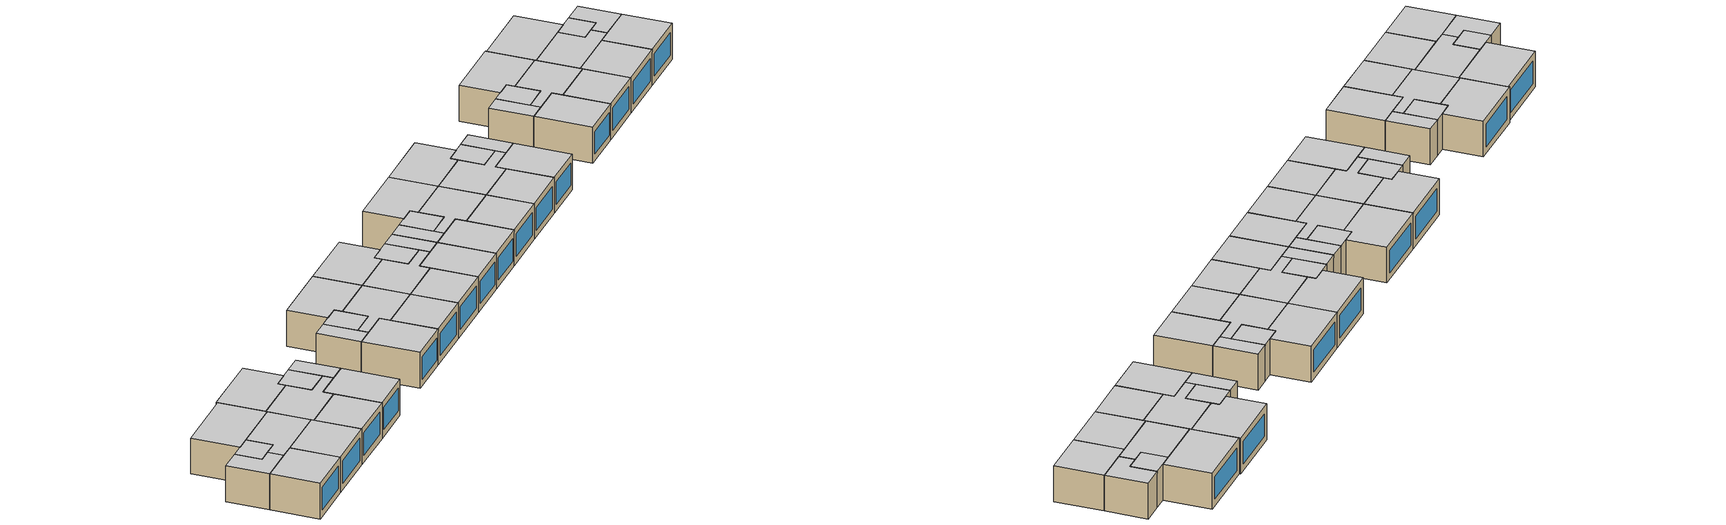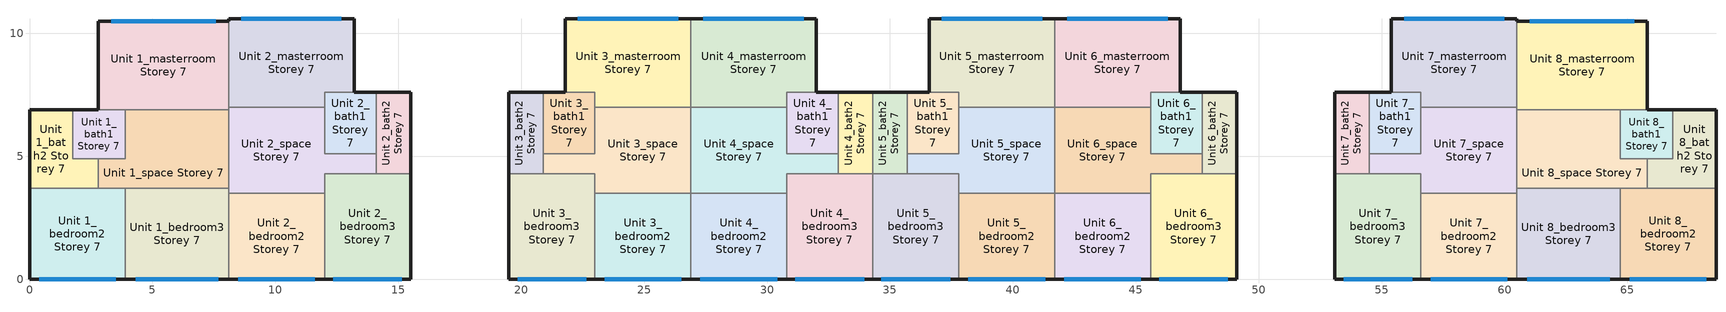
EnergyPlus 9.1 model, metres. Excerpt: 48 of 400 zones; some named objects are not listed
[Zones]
Unit 1_masterroom Storey 7
 floor adiabatic (Project Floor): 8.1,10.5 8.1,6.9 2.8,6.9 2.8,10.5 z23.2
 wall outside (Project Wall): 8.1,10.5 2.8,10.5 2.8,6.9 z23.2:26
 wall to Unit 1_bath1 Storey 7 (Project Wall): 2.8,6.9 3.9,6.9 z23.2:26
 wall to Unit 1_space Storey 7 (Project Wall): 3.9,6.9 8.1,6.9 z23.2:26
 wall to Unit 2_space Storey 7 (Project Wall): 8.1,6.9 8.1,7 z23.2:26
 wall to Unit 2_masterroom Storey 7 (Project Wall): 8.1,7 8.1,10.5 z23.2:26
 window (Project External Window): 7.57,10.5 3.33,10.5 z23.72:25.48
 ceiling adiabatic (Project Flat Roof): 2.8,10.5 2.8,6.9 8.1,6.9 8.1,10.5 z26
Unit 1_bath1 Storey 7
 floor adiabatic (Project Floor): 3.9,4.9 1.75,4.9 1.75,6.9 3.9,6.9 z23.2
 wall outside (Project Wall): 2.8,6.9 1.75,6.9 z23.2:26
 wall to Unit 1_bath2 Storey 7 (Project Wall): 1.75,6.9 1.75,4.9 2.8,4.9 z23.2:26
 wall to Unit 1_space Storey 7 (Project Wall): 2.8,4.9 3.9,4.9 3.9,6.9 z23.2:26
 ceiling adiabatic (Project Flat Roof): 3.9,6.9 1.75,6.9 1.75,4.9 3.9,4.9 z26
Unit 1_bath2 Storey 7
 floor adiabatic (Project Floor): 1.75,6.9 1.75,4.9 2.8,4.9 2.8,3.7 0,3.7 0,6.9 z23.2
 wall outside (Project Wall): 1.75,6.9 0,6.9 0,3.7 z23.2:26
 wall to Unit 1_bedroom2 Storey 7 (Project Wall): 0,3.7 2.8,3.7 z23.2:26
 wall to Unit 1_space Storey 7 (Project Wall): 2.8,3.7 2.8,4.9 z23.2:26
 ceiling adiabatic (Project Flat Roof): 0,6.9 0,3.7 2.8,3.7 2.8,4.9 1.75,4.9 1.75,6.9 z26
Unit 1_bedroom2 Storey 7
 floor adiabatic (Project Floor): 3.9,3.7 3.9,0 0,0 0,3.7 z23.2
 wall outside (Project Wall): 0,3.7 0,0 3.9,0 z23.2:26
 wall to Unit 1_bedroom3 Storey 7 (Project Wall): 3.9,0 3.9,3.7 z23.2:26
 wall to Unit 1_space Storey 7 (Project Wall): 3.9,3.7 2.8,3.7 z23.2:26
 window (Project External Window): 0.39,0 3.51,0 z23.72:25.48
 ceiling adiabatic (Project Flat Roof): 0,3.7 0,0 3.9,0 3.9,3.7 z26
Unit 1_bedroom3 Storey 7
 floor adiabatic (Project Floor): 8.1,3.7 8.1,0 3.9,0 3.9,3.7 z23.2
 wall outside (Project Wall): 3.9,0 8.1,0 z23.2:26
 wall to Unit 2_bedroom2 Storey 7 (Project Wall): 8.1,0 8.1,3.5 z23.2:26
 wall to Unit 2_space Storey 7 (Project Wall): 8.1,3.5 8.1,3.7 z23.2:26
 wall to Unit 1_space Storey 7 (Project Wall): 8.1,3.7 3.9,3.7 z23.2:26
 window (Project External Window): 4.32,0 7.68,0 z23.72:25.48
 ceiling adiabatic (Project Flat Roof): 3.9,3.7 3.9,0 8.1,0 8.1,3.7 z26
Unit 1_space Storey 7
 floor adiabatic (Project Floor): 8.1,6.9 8.1,3.7 2.8,3.7 2.8,4.9 3.9,4.9 3.9,6.9 z23.2
 wall to Unit 2_space Storey 7 (Project Wall): 8.1,3.7 8.1,6.9 z23.2:26
 ceiling adiabatic (Project Flat Roof): 3.9,6.9 3.9,4.9 2.8,4.9 2.8,3.7 8.1,3.7 8.1,6.9 z26
Unit 2_masterroom Storey 7
 floor adiabatic (Project Floor): 13.2,10.6 13.2,7.6 12,7.6 12,7 8.1,7 8.1,10.6 z23.2
 wall outside (Project Wall): 13.2,7.6 13.2,10.6 8.1,10.6 8.1,10.5 z23.2:26
 wall to Unit 2_space Storey 7 (Project Wall): 8.1,7 12,7 z23.2:26
 wall to Unit 2_bath1 Storey 7 (Project Wall): 12,7 12,7.6 13.2,7.6 z23.2:26
 window (Project External Window): 12.69,10.6 8.61,10.6 z23.72:25.48
 ceiling adiabatic (Project Flat Roof): 8.1,10.6 8.1,7 12,7 12,7.6 13.2,7.6 13.2,10.6 z26
Unit 2_bedroom2 Storey 7
 floor adiabatic (Project Floor): 12,3.5 12,0 8.1,0 8.1,3.5 z23.2
 wall outside (Project Wall): 8.1,0 12,0 z23.2:26
 wall to Unit 2_bedroom3 Storey 7 (Project Wall): 12,0 12,3.5 z23.2:26
 wall to Unit 2_space Storey 7 (Project Wall): 12,3.5 8.1,3.5 z23.2:26
 window (Project External Window): 8.49,0 11.61,0 z23.72:25.48
 ceiling adiabatic (Project Flat Roof): 8.1,3.5 8.1,0 12,0 12,3.5 z26
Unit 2_bedroom3 Storey 7
 floor adiabatic (Project Floor): 15.5,4.3 15.5,0 12,0 12,4.3 z23.2
 wall outside (Project Wall): 12,0 15.5,0 15.5,4.3 z23.2:26
 wall to Unit 2_space Storey 7 (Project Wall): 14.1,4.3 12,4.3 12,3.5 z23.2:26
 wall to Unit 2_bath2 Storey 7 (Project Wall): 15.5,4.3 14.1,4.3 z23.2:26
 window (Project External Window): 12.35,0 15.15,0 z23.72:25.48
 ceiling adiabatic (Project Flat Roof): 12,4.3 12,0 15.5,0 15.5,4.3 z26
Unit 2_bath1 Storey 7
 floor adiabatic (Project Floor): 14.1,7.6 14.1,5.1 12,5.1 12,7.6 z23.2
 wall outside (Project Wall): 14.1,7.6 13.2,7.6 z23.2:26
 wall to Unit 2_space Storey 7 (Project Wall): 12,7 12,5.1 14.1,5.1 z23.2:26
 wall to Unit 2_bath2 Storey 7 (Project Wall): 14.1,5.1 14.1,7.6 z23.2:26
 ceiling adiabatic (Project Flat Roof): 12,7.6 12,5.1 14.1,5.1 14.1,7.6 z26
Unit 2_bath2 Storey 7
 floor adiabatic (Project Floor): 15.5,7.6 15.5,4.3 14.1,4.3 14.1,7.6 z23.2
 wall outside (Project Wall): 15.5,4.3 15.5,7.6 14.1,7.6 z23.2:26
 wall to Unit 2_space Storey 7 (Project Wall): 14.1,5.1 14.1,4.3 z23.2:26
 ceiling adiabatic (Project Flat Roof): 14.1,7.6 14.1,4.3 15.5,4.3 15.5,7.6 z26
Unit 2_space Storey 7
 floor adiabatic (Project Floor): 8.1,7 12,7 12,5.1 14.1,5.1 14.1,4.3 12,4.3 12,3.5 8.1,3.5 z23.2
 ceiling adiabatic (Project Flat Roof): 8.1,3.5 12,3.5 12,4.3 14.1,4.3 14.1,5.1 12,5.1 12,7 8.1,7 z26
Unit 3_masterroom Storey 7
 floor adiabatic (Project Floor): 26.9,7 23,7 23,7.6 21.8,7.6 21.8,10.6 26.9,10.6 z23.2
 wall outside (Project Wall): 26.9,10.6 21.8,10.6 21.8,7.6 z23.2:26
 wall to Unit 3_bath1 Storey 7 (Project Wall): 21.8,7.6 23,7.6 23,7 z23.2:26
 wall to Unit 3_space Storey 7 (Project Wall): 23,7 26.9,7 z23.2:26
 wall to Unit 4_masterroom Storey 7 (Project Wall): 26.9,7 26.9,10.6 z23.2:26
 window (Project External Window): 26.39,10.6 22.31,10.6 z23.72:25.48
 ceiling adiabatic (Project Flat Roof): 26.9,10.6 21.8,10.6 21.8,7.6 23,7.6 23,7 26.9,7 z26
Unit 3_bedroom2 Storey 7
 floor adiabatic (Project Floor): 26.9,0 23,0 23,3.5 26.9,3.5 z23.2
 wall outside (Project Wall): 23,0 26.9,0 z23.2:26
 wall to Unit 3_space Storey 7 (Project Wall): 26.9,3.5 23,3.5 z23.2:26
 wall to Unit 3_bedroom3 Storey 7 (Project Wall): 23,3.5 23,0 z23.2:26
 wall to Unit 4_bedroom2 Storey 7 (Project Wall): 26.9,0 26.9,3.5 z23.2:26
 window (Project External Window): 23.39,0 26.51,0 z23.72:25.48
 ceiling adiabatic (Project Flat Roof): 26.9,3.5 23,3.5 23,0 26.9,0 z26
Unit 3_bedroom3 Storey 7
 floor adiabatic (Project Floor): 23,0 19.5,0 19.5,4.3 23,4.3 z23.2
 wall outside (Project Wall): 19.5,4.3 19.5,0 23,0 z23.2:26
 wall to Unit 3_space Storey 7 (Project Wall): 23,3.5 23,4.3 20.9,4.3 z23.2:26
 wall to Unit 3_bath2 Storey 7 (Project Wall): 20.9,4.3 19.5,4.3 z23.2:26
 window (Project External Window): 19.85,0 22.65,0 z23.72:25.48
 ceiling adiabatic (Project Flat Roof): 23,4.3 19.5,4.3 19.5,0 23,0 z26
Unit 3_bath1 Storey 7
 floor adiabatic (Project Floor): 23,5.1 20.9,5.1 20.9,7.6 23,7.6 z23.2
 wall outside (Project Wall): 21.8,7.6 20.9,7.6 z23.2:26
 wall to Unit 3_bath2 Storey 7 (Project Wall): 20.9,7.6 20.9,5.1 z23.2:26
 wall to Unit 3_space Storey 7 (Project Wall): 20.9,5.1 23,5.1 23,7 z23.2:26
 ceiling adiabatic (Project Flat Roof): 23,7.6 20.9,7.6 20.9,5.1 23,5.1 z26
Unit 3_bath2 Storey 7
 floor adiabatic (Project Floor): 20.9,4.3 19.5,4.3 19.5,7.6 20.9,7.6 z23.2
 wall outside (Project Wall): 20.9,7.6 19.5,7.6 19.5,4.3 z23.2:26
 wall to Unit 3_space Storey 7 (Project Wall): 20.9,4.3 20.9,5.1 z23.2:26
 ceiling adiabatic (Project Flat Roof): 20.9,7.6 19.5,7.6 19.5,4.3 20.9,4.3 z26
Unit 3_space Storey 7
 floor adiabatic (Project Floor): 23,3.5 23,4.3 20.9,4.3 20.9,5.1 23,5.1 23,7 26.9,7 26.9,3.5 z23.2
 wall to Unit 4_space Storey 7 (Project Wall): 26.9,3.5 26.9,7 z23.2:26
 ceiling adiabatic (Project Flat Roof): 26.9,3.5 26.9,7 23,7 23,5.1 20.9,5.1 20.9,4.3 23,4.3 23,3.5 z26
Unit 4_masterroom Storey 7
 floor adiabatic (Project Floor): 32,10.6 32,7.6 30.8,7.6 30.8,7 26.9,7 26.9,10.6 z23.2
 wall outside (Project Wall): 32,7.6 32,10.6 26.9,10.6 z23.2:26
 wall to Unit 4_space Storey 7 (Project Wall): 26.9,7 30.8,7 z23.2:26
 wall to Unit 4_bath1 Storey 7 (Project Wall): 30.8,7 30.8,7.6 32,7.6 z23.2:26
 window (Project External Window): 31.49,10.6 27.41,10.6 z23.72:25.48
 ceiling adiabatic (Project Flat Roof): 26.9,10.6 26.9,7 30.8,7 30.8,7.6 32,7.6 32,10.6 z26
Unit 4_bedroom2 Storey 7
 floor adiabatic (Project Floor): 30.8,3.5 30.8,0 26.9,0 26.9,3.5 z23.2
 wall outside (Project Wall): 26.9,0 30.8,0 z23.2:26
 wall to Unit 4_bedroom3 Storey 7 (Project Wall): 30.8,0 30.8,3.5 z23.2:26
 wall to Unit 4_space Storey 7 (Project Wall): 30.8,3.5 26.9,3.5 z23.2:26
 window (Project External Window): 27.29,0 30.41,0 z23.72:25.48
 ceiling adiabatic (Project Flat Roof): 26.9,3.5 26.9,0 30.8,0 30.8,3.5 z26
Unit 4_bedroom3 Storey 7
 floor adiabatic (Project Floor): 34.3,4.3 34.3,0 30.8,0 30.8,4.3 z23.2
 wall outside (Project Wall): 30.8,0 34.3,0 z23.2:26
 wall to Unit 4_space Storey 7 (Project Wall): 32.9,4.3 30.8,4.3 30.8,3.5 z23.2:26
 wall to Unit 5_bedroom3 Storey 7 (Project Wall): 34.3,0 34.3,4.3 z23.2:26
 wall to Unit 4_bath2 Storey 7 (Project Wall): 34.3,4.3 32.9,4.3 z23.2:26
 window (Project External Window): 31.15,0 33.95,0 z23.72:25.48
 ceiling adiabatic (Project Flat Roof): 30.8,4.3 30.8,0 34.3,0 34.3,4.3 z26
Unit 4_bath1 Storey 7
 floor adiabatic (Project Floor): 32.9,7.6 32.9,5.1 30.8,5.1 30.8,7.6 z23.2
 wall outside (Project Wall): 32.9,7.6 32,7.6 z23.2:26
 wall to Unit 4_space Storey 7 (Project Wall): 30.8,7 30.8,5.1 32.9,5.1 z23.2:26
 wall to Unit 4_bath2 Storey 7 (Project Wall): 32.9,5.1 32.9,7.6 z23.2:26
 ceiling adiabatic (Project Flat Roof): 30.8,7.6 30.8,5.1 32.9,5.1 32.9,7.6 z26
Unit 4_bath2 Storey 7
 floor adiabatic (Project Floor): 34.3,7.6 34.3,4.3 32.9,4.3 32.9,7.6 z23.2
 wall outside (Project Wall): 34.3,7.6 32.9,7.6 z23.2:26
 wall to Unit 4_space Storey 7 (Project Wall): 32.9,5.1 32.9,4.3 z23.2:26
 wall to Unit 5_bath2 Storey 7 (Project Wall): 34.3,4.3 34.3,7.6 z23.2:26
 ceiling adiabatic (Project Flat Roof): 32.9,7.6 32.9,4.3 34.3,4.3 34.3,7.6 z26
Unit 4_space Storey 7
 floor adiabatic (Project Floor): 26.9,7 30.8,7 30.8,5.1 32.9,5.1 32.9,4.3 30.8,4.3 30.8,3.5 26.9,3.5 z23.2
 ceiling adiabatic (Project Flat Roof): 26.9,3.5 30.8,3.5 30.8,4.3 32.9,4.3 32.9,5.1 30.8,5.1 30.8,7 26.9,7 z26
Unit 5_masterroom Storey 7
 floor adiabatic (Project Floor): 41.7,7 37.8,7 37.8,7.6 36.6,7.6 36.6,10.6 41.7,10.6 z23.2
 wall outside (Project Wall): 41.7,10.6 36.6,10.6 36.6,7.6 z23.2:26
 wall to Unit 5_bath1 Storey 7 (Project Wall): 36.6,7.6 37.8,7.6 37.8,7 z23.2:26
 wall to Unit 5_space Storey 7 (Project Wall): 37.8,7 41.7,7 z23.2:26
 wall to Unit 6_masterroom Storey 7 (Project Wall): 41.7,7 41.7,10.6 z23.2:26
 window (Project External Window): 41.19,10.6 37.11,10.6 z23.72:25.48
 ceiling adiabatic (Project Flat Roof): 41.7,10.6 36.6,10.6 36.6,7.6 37.8,7.6 37.8,7 41.7,7 z26
Unit 5_bedroom2 Storey 7
 floor adiabatic (Project Floor): 41.7,0 37.8,0 37.8,3.5 41.7,3.5 z23.2
 wall outside (Project Wall): 37.8,0 41.7,0 z23.2:26
 wall to Unit 5_space Storey 7 (Project Wall): 41.7,3.5 37.8,3.5 z23.2:26
 wall to Unit 5_bedroom3 Storey 7 (Project Wall): 37.8,3.5 37.8,0 z23.2:26
 wall to Unit 6_bedroom2 Storey 7 (Project Wall): 41.7,0 41.7,3.5 z23.2:26
 window (Project External Window): 38.19,0 41.31,0 z23.72:25.48
 ceiling adiabatic (Project Flat Roof): 41.7,3.5 37.8,3.5 37.8,0 41.7,0 z26
Unit 5_bedroom3 Storey 7
 floor adiabatic (Project Floor): 37.8,0 34.3,0 34.3,4.3 37.8,4.3 z23.2
 wall outside (Project Wall): 34.3,0 37.8,0 z23.2:26
 wall to Unit 5_space Storey 7 (Project Wall): 37.8,3.5 37.8,4.3 35.7,4.3 z23.2:26
 wall to Unit 5_bath2 Storey 7 (Project Wall): 35.7,4.3 34.3,4.3 z23.2:26
 window (Project External Window): 34.65,0 37.45,0 z23.72:25.48
 ceiling adiabatic (Project Flat Roof): 37.8,4.3 34.3,4.3 34.3,0 37.8,0 z26
Unit 5_bath1 Storey 7
 floor adiabatic (Project Floor): 37.8,5.1 35.7,5.1 35.7,7.6 37.8,7.6 z23.2
 wall outside (Project Wall): 36.6,7.6 35.7,7.6 z23.2:26
 wall to Unit 5_bath2 Storey 7 (Project Wall): 35.7,7.6 35.7,5.1 z23.2:26
 wall to Unit 5_space Storey 7 (Project Wall): 35.7,5.1 37.8,5.1 37.8,7 z23.2:26
 ceiling adiabatic (Project Flat Roof): 37.8,7.6 35.7,7.6 35.7,5.1 37.8,5.1 z26
Unit 5_bath2 Storey 7
 floor adiabatic (Project Floor): 35.7,4.3 34.3,4.3 34.3,7.6 35.7,7.6 z23.2
 wall outside (Project Wall): 35.7,7.6 34.3,7.6 z23.2:26
 wall to Unit 5_space Storey 7 (Project Wall): 35.7,4.3 35.7,5.1 z23.2:26
 ceiling adiabatic (Project Flat Roof): 35.7,7.6 34.3,7.6 34.3,4.3 35.7,4.3 z26
Unit 5_space Storey 7
 floor adiabatic (Project Floor): 37.8,3.5 37.8,4.3 35.7,4.3 35.7,5.1 37.8,5.1 37.8,7 41.7,7 41.7,3.5 z23.2
 wall to Unit 6_space Storey 7 (Project Wall): 41.7,3.5 41.7,7 z23.2:26
 ceiling adiabatic (Project Flat Roof): 41.7,3.5 41.7,7 37.8,7 37.8,5.1 35.7,5.1 35.7,4.3 37.8,4.3 37.8,3.5 z26
Unit 6_masterroom Storey 7
 floor adiabatic (Project Floor): 46.8,10.6 46.8,7.6 45.6,7.6 45.6,7 41.7,7 41.7,10.6 z23.2
 wall outside (Project Wall): 46.8,7.6 46.8,10.6 41.7,10.6 z23.2:26
 wall to Unit 6_space Storey 7 (Project Wall): 41.7,7 45.6,7 z23.2:26
 wall to Unit 6_bath1 Storey 7 (Project Wall): 45.6,7 45.6,7.6 46.8,7.6 z23.2:26
 window (Project External Window): 46.29,10.6 42.21,10.6 z23.72:25.48
 ceiling adiabatic (Project Flat Roof): 41.7,10.6 41.7,7 45.6,7 45.6,7.6 46.8,7.6 46.8,10.6 z26
Unit 6_bedroom2 Storey 7
 floor adiabatic (Project Floor): 45.6,3.5 45.6,0 41.7,0 41.7,3.5 z23.2
 wall outside (Project Wall): 41.7,0 45.6,0 z23.2:26
 wall to Unit 6_bedroom3 Storey 7 (Project Wall): 45.6,0 45.6,3.5 z23.2:26
 wall to Unit 6_space Storey 7 (Project Wall): 45.6,3.5 41.7,3.5 z23.2:26
 window (Project External Window): 42.09,0 45.21,0 z23.72:25.48
 ceiling adiabatic (Project Flat Roof): 41.7,3.5 41.7,0 45.6,0 45.6,3.5 z26
Unit 6_bedroom3 Storey 7
 floor adiabatic (Project Floor): 49.1,4.3 49.1,0 45.6,0 45.6,4.3 z23.2
 wall outside (Project Wall): 45.6,0 49.1,0 49.1,4.3 z23.2:26
 wall to Unit 6_space Storey 7 (Project Wall): 47.7,4.3 45.6,4.3 45.6,3.5 z23.2:26
 wall to Unit 6_bath2 Storey 7 (Project Wall): 49.1,4.3 47.7,4.3 z23.2:26
 window (Project External Window): 45.95,0 48.75,0 z23.72:25.48
 ceiling adiabatic (Project Flat Roof): 45.6,4.3 45.6,0 49.1,0 49.1,4.3 z26
Unit 6_bath1 Storey 7
 floor adiabatic (Project Floor): 47.7,7.6 47.7,5.1 45.6,5.1 45.6,7.6 z23.2
 wall outside (Project Wall): 47.7,7.6 46.8,7.6 z23.2:26
 wall to Unit 6_space Storey 7 (Project Wall): 45.6,7 45.6,5.1 47.7,5.1 z23.2:26
 wall to Unit 6_bath2 Storey 7 (Project Wall): 47.7,5.1 47.7,7.6 z23.2:26
 ceiling adiabatic (Project Flat Roof): 45.6,7.6 45.6,5.1 47.7,5.1 47.7,7.6 z26
Unit 6_bath2 Storey 7
 floor adiabatic (Project Floor): 49.1,7.6 49.1,4.3 47.7,4.3 47.7,7.6 z23.2
 wall outside (Project Wall): 49.1,4.3 49.1,7.6 47.7,7.6 z23.2:26
 wall to Unit 6_space Storey 7 (Project Wall): 47.7,5.1 47.7,4.3 z23.2:26
 ceiling adiabatic (Project Flat Roof): 47.7,7.6 47.7,4.3 49.1,4.3 49.1,7.6 z26
Unit 6_space Storey 7
 floor adiabatic (Project Floor): 41.7,7 45.6,7 45.6,5.1 47.7,5.1 47.7,4.3 45.6,4.3 45.6,3.5 41.7,3.5 z23.2
 ceiling adiabatic (Project Flat Roof): 41.7,3.5 45.6,3.5 45.6,4.3 47.7,4.3 47.7,5.1 45.6,5.1 45.6,7 41.7,7 z26
Unit 7_masterroom Storey 7
 floor adiabatic (Project Floor): 60.5,7 56.6,7 56.6,7.6 55.4,7.6 55.4,10.6 60.5,10.6 z23.2
 wall outside (Project Wall): 60.5,10.5 60.5,10.6 55.4,10.6 55.4,7.6 z23.2:26
 wall to Unit 7_bath1 Storey 7 (Project Wall): 55.4,7.6 56.6,7.6 56.6,7 z23.2:26
 wall to Unit 7_space Storey 7 (Project Wall): 56.6,7 60.5,7 z23.2:26
 wall to Unit 8_masterroom Storey 7 (Project Wall): 60.5,7 60.5,10.5 z23.2:26
 window (Project External Window): 59.99,10.6 55.91,10.6 z23.72:25.48
 ceiling adiabatic (Project Flat Roof): 60.5,10.6 55.4,10.6 55.4,7.6 56.6,7.6 56.6,7 60.5,7 z26
Unit 7_bedroom2 Storey 7
 floor adiabatic (Project Floor): 60.5,0 56.6,0 56.6,3.5 60.5,3.5 z23.2
 wall outside (Project Wall): 56.6,0 60.5,0 z23.2:26
 wall to Unit 7_space Storey 7 (Project Wall): 60.5,3.5 56.6,3.5 z23.2:26
 wall to Unit 7_bedroom3 Storey 7 (Project Wall): 56.6,3.5 56.6,0 z23.2:26
 wall to Unit 8_bedroom3 Storey 7 (Project Wall): 60.5,0 60.5,3.5 z23.2:26
 window (Project External Window): 56.99,0 60.11,0 z23.72:25.48
 ceiling adiabatic (Project Flat Roof): 60.5,3.5 56.6,3.5 56.6,0 60.5,0 z26
Unit 7_bedroom3 Storey 7
 floor adiabatic (Project Floor): 56.6,0 53.1,0 53.1,4.3 56.6,4.3 z23.2
 wall outside (Project Wall): 53.1,4.3 53.1,0 56.6,0 z23.2:26
 wall to Unit 7_space Storey 7 (Project Wall): 56.6,3.5 56.6,4.3 54.5,4.3 z23.2:26
 wall to Unit 7_bath2 Storey 7 (Project Wall): 54.5,4.3 53.1,4.3 z23.2:26
 window (Project External Window): 53.45,0 56.25,0 z23.72:25.48
 ceiling adiabatic (Project Flat Roof): 56.6,4.3 53.1,4.3 53.1,0 56.6,0 z26
Unit 7_bath1 Storey 7
 floor adiabatic (Project Floor): 56.6,5.1 54.5,5.1 54.5,7.6 56.6,7.6 z23.2
 wall outside (Project Wall): 55.4,7.6 54.5,7.6 z23.2:26
 wall to Unit 7_bath2 Storey 7 (Project Wall): 54.5,7.6 54.5,5.1 z23.2:26
 wall to Unit 7_space Storey 7 (Project Wall): 54.5,5.1 56.6,5.1 56.6,7 z23.2:26
 ceiling adiabatic (Project Flat Roof): 56.6,7.6 54.5,7.6 54.5,5.1 56.6,5.1 z26
Unit 7_bath2 Storey 7
 floor adiabatic (Project Floor): 54.5,4.3 53.1,4.3 53.1,7.6 54.5,7.6 z23.2
 wall outside (Project Wall): 54.5,7.6 53.1,7.6 53.1,4.3 z23.2:26
 wall to Unit 7_space Storey 7 (Project Wall): 54.5,4.3 54.5,5.1 z23.2:26
 ceiling adiabatic (Project Flat Roof): 54.5,7.6 53.1,7.6 53.1,4.3 54.5,4.3 z26
Unit 7_space Storey 7
 floor adiabatic (Project Floor): 56.6,3.5 56.6,4.3 54.5,4.3 54.5,5.1 56.6,5.1 56.6,7 60.5,7 60.5,3.5 z23.2
 wall to Unit 8_bedroom3 Storey 7 (Project Wall): 60.5,3.5 60.5,3.7 z23.2:26
 wall to Unit 8_space Storey 7 (Project Wall): 60.5,3.7 60.5,6.9 z23.2:26
 wall to Unit 8_masterroom Storey 7 (Project Wall): 60.5,6.9 60.5,7 z23.2:26
 ceiling adiabatic (Project Flat Roof): 60.5,3.5 60.5,7 56.6,7 56.6,5.1 54.5,5.1 54.5,4.3 56.6,4.3 56.6,3.5 z26
Unit 8_masterroom Storey 7
 floor adiabatic (Project Floor): 65.8,6.9 60.5,6.9 60.5,10.5 65.8,10.5 z23.2
 wall outside (Project Wall): 65.8,6.9 65.8,10.5 60.5,10.5 z23.2:26
 wall to Unit 8_space Storey 7 (Project Wall): 60.5,6.9 64.7,6.9 z23.2:26
 wall to Unit 8_bath1 Storey 7 (Project Wall): 64.7,6.9 65.8,6.9 z23.2:26
 window (Project External Window): 65.27,10.5 61.03,10.5 z23.72:25.48
 ceiling adiabatic (Project Flat Roof): 65.8,10.5 60.5,10.5 60.5,6.9 65.8,6.9 z26
Unit 8_bath1 Storey 7
 floor adiabatic (Project Floor): 66.85,6.9 66.85,4.9 64.7,4.9 64.7,6.9 z23.2
 wall outside (Project Wall): 66.85,6.9 65.8,6.9 z23.2:26
 wall to Unit 8_space Storey 7 (Project Wall): 64.7,6.9 64.7,4.9 65.8,4.9 z23.2:26
 wall to Unit 8_bath2 Storey 7 (Project Wall): 65.8,4.9 66.85,4.9 66.85,6.9 z23.2:26
 ceiling adiabatic (Project Flat Roof): 64.7,6.9 64.7,4.9 66.85,4.9 66.85,6.9 z26
Unit 8_bath2 Storey 7
 floor adiabatic (Project Floor): 68.6,3.7 65.8,3.7 65.8,4.9 66.85,4.9 66.85,6.9 68.6,6.9 z23.2
 wall outside (Project Wall): 68.6,3.7 68.6,6.9 66.85,6.9 z23.2:26
 wall to Unit 8_space Storey 7 (Project Wall): 65.8,4.9 65.8,3.7 z23.2:26
 wall to Unit 8_bedroom2 Storey 7 (Project Wall): 65.8,3.7 68.6,3.7 z23.2:26
 ceiling adiabatic (Project Flat Roof): 68.6,6.9 66.85,6.9 66.85,4.9 65.8,4.9 65.8,3.7 68.6,3.7 z26
Unit 8_bedroom2 Storey 7
 floor adiabatic (Project Floor): 68.6,0 64.7,0 64.7,3.7 68.6,3.7 z23.2
 wall outside (Project Wall): 64.7,0 68.6,0 68.6,3.7 z23.2:26
 wall to Unit 8_space Storey 7 (Project Wall): 65.8,3.7 64.7,3.7 z23.2:26
 wall to Unit 8_bedroom3 Storey 7 (Project Wall): 64.7,3.7 64.7,0 z23.2:26
 window (Project External Window): 65.09,0 68.21,0 z23.72:25.48
 ceiling adiabatic (Project Flat Roof): 68.6,3.7 64.7,3.7 64.7,0 68.6,0 z26
Unit 8_bedroom3 Storey 7
 floor adiabatic (Project Floor): 64.7,0 60.5,0 60.5,3.7 64.7,3.7 z23.2
 wall outside (Project Wall): 60.5,0 64.7,0 z23.2:26
 wall to Unit 8_space Storey 7 (Project Wall): 64.7,3.7 60.5,3.7 z23.2:26
 window (Project External Window): 60.92,0 64.28,0 z23.72:25.48
 ceiling adiabatic (Project Flat Roof): 64.7,3.7 60.5,3.7 60.5,0 64.7,0 z26
Unit 8_space Storey 7
 floor adiabatic (Project Floor): 64.7,4.9 65.8,4.9 65.8,3.7 60.5,3.7 60.5,6.9 64.7,6.9 z23.2
 ceiling adiabatic (Project Flat Roof): 64.7,6.9 60.5,6.9 60.5,3.7 65.8,3.7 65.8,4.9 64.7,4.9 z26
[Building]
One Precinct: North Axis=0; Terrain=City; Loads Convergence Tolerance Value=0.04; Temperature Convergence Tolerance Value=0.4; Solar Distribution=FullInteriorAndExterior; Maximum Number of Warmup Days=25; Minimum Number of Warmup Days=6
[Site:Location]
SGP_Singapore.486980_IWEC: Latitude=1.37; Longitude=103.98; Time Zone=8; Elevation=16
[MATERIAL] Roughness=MediumRough
Name | Thickness | Conductivity | Density | Specific Heat | Thermal Absorptance | Solar Absorptance | Visible Absorptance
ConcreteWall | 0.15 | 0.8 | 2400 | 880 | 0.85 | 0.79 | 0.79
Greenwall | 0.079 | 2.5 | 1293 | 853 | 0.98 | 0.75 | 0.75
[WindowMaterial:SimpleGlazingSystem]
SingleGlazingEuroGrey: UFactor=5.93; Solar Heat Gain Coefficient=0.62; Visible Transmittance=0.495
[Construction]
Project Wall: Greenwall
Project Floor; Project Flat Roof: ConcreteWall
Project External Window: SingleGlazingEuroGrey
[ZONE] Type=1; Multiplier=1; Ceiling Height=autocalculate; Volume=autocalculate; Floor Area=autocalculate; Part of Total Floor Area=Yes
Unit 1_masterroom Storey 7; Unit 1_bath1 Storey 7; Unit 1_bath2 Storey 7; Unit 1_bedroom2 Storey 7; Unit 1_bedroom3 Storey 7; Unit 1_space Storey 7; Unit 2_masterroom Storey 7; Unit 2_bedroom2 Storey 7; Unit 2_bedroom3 Storey 7; Unit 2_bath1 Storey 7; Unit 2_bath2 Storey 7; Unit 2_space Storey 7; Unit 3_masterroom Storey 7; Unit 3_bedroom2 Storey 7; Unit 3_bedroom3 Storey 7; Unit 3_bath1 Storey 7; Unit 3_bath2 Storey 7; Unit 3_space Storey 7; Unit 4_masterroom Storey 7; Unit 4_bedroom2 Storey 7; Unit 4_bedroom3 Storey 7; Unit 4_bath1 Storey 7; Unit 4_bath2 Storey 7; Unit 4_space Storey 7; Unit 5_masterroom Storey 7; Unit 5_bedroom2 Storey 7; Unit 5_bedroom3 Storey 7; Unit 5_bath1 Storey 7; Unit 5_bath2 Storey 7; Unit 5_space Storey 7; Unit 6_masterroom Storey 7; Unit 6_bedroom2 Storey 7; Unit 6_bedroom3 Storey 7; Unit 6_bath1 Storey 7; Unit 6_bath2 Storey 7; Unit 6_space Storey 7; Unit 7_masterroom Storey 7; Unit 7_bedroom2 Storey 7; Unit 7_bedroom3 Storey 7; Unit 7_bath1 Storey 7; Unit 7_bath2 Storey 7; Unit 7_space Storey 7; Unit 8_masterroom Storey 7; Unit 8_bath1 Storey 7; Unit 8_bath2 Storey 7; Unit 8_bedroom2 Storey 7; Unit 8_bedroom3 Storey 7; Unit 8_space Storey 7
[ZONEINFILTRATION:DESIGNFLOWRATE] Schedule=Always On; Design Flow Rate Calculation Method=AirChanges/Hour; Constant Term Coefficient=1; Temperature Term Coefficient=0; Velocity Term Coefficient=0; Velocity Squared Term Coefficient=0
Name | Zone or ZoneList | Air Changes per Hour
Unit 1_masterroom Storey 7 Infiltration | Unit 1_masterroom Storey 7 | 0.2
Unit 1_bath1 Storey 7 Infiltration | Unit 1_bath1 Storey 7 | 1
Unit 1_bath2 Storey 7 Infiltration | Unit 1_bath2 Storey 7 | 1
Unit 1_bedroom2 Storey 7 Infiltration | Unit 1_bedroom2 Storey 7 | 0.2
Unit 1_bedroom3 Storey 7 Infiltration | Unit 1_bedroom3 Storey 7 | 0.2
Unit 1_space Storey 7 Infiltration | Unit 1_space Storey 7 | 1
Unit 2_masterroom Storey 7 Infiltration | Unit 2_masterroom Storey 7 | 0.2
Unit 2_bedroom2 Storey 7 Infiltration | Unit 2_bedroom2 Storey 7 | 0.2
Unit 2_bedroom3 Storey 7 Infiltration | Unit 2_bedroom3 Storey 7 | 0.2
Unit 2_bath1 Storey 7 Infiltration | Unit 2_bath1 Storey 7 | 1
Unit 2_bath2 Storey 7 Infiltration | Unit 2_bath2 Storey 7 | 1
Unit 2_space Storey 7 Infiltration | Unit 2_space Storey 7 | 1
Unit 3_masterroom Storey 7 Infiltration | Unit 3_masterroom Storey 7 | 0.2
Unit 3_bedroom2 Storey 7 Infiltration | Unit 3_bedroom2 Storey 7 | 0.2
Unit 3_bedroom3 Storey 7 Infiltration | Unit 3_bedroom3 Storey 7 | 0.2
Unit 3_bath1 Storey 7 Infiltration | Unit 3_bath1 Storey 7 | 1
Unit 3_bath2 Storey 7 Infiltration | Unit 3_bath2 Storey 7 | 1
Unit 3_space Storey 7 Infiltration | Unit 3_space Storey 7 | 1
Unit 4_masterroom Storey 7 Infiltration | Unit 4_masterroom Storey 7 | 0.2
Unit 4_bedroom2 Storey 7 Infiltration | Unit 4_bedroom2 Storey 7 | 0.2
Unit 4_bedroom3 Storey 7 Infiltration | Unit 4_bedroom3 Storey 7 | 0.2
Unit 4_bath1 Storey 7 Infiltration | Unit 4_bath1 Storey 7 | 1
Unit 4_bath2 Storey 7 Infiltration | Unit 4_bath2 Storey 7 | 1
Unit 4_space Storey 7 Infiltration | Unit 4_space Storey 7 | 1
Unit 5_masterroom Storey 7 Infiltration | Unit 5_masterroom Storey 7 | 0.2
Unit 5_bedroom2 Storey 7 Infiltration | Unit 5_bedroom2 Storey 7 | 0.2
Unit 5_bedroom3 Storey 7 Infiltration | Unit 5_bedroom3 Storey 7 | 0.2
Unit 5_bath1 Storey 7 Infiltration | Unit 5_bath1 Storey 7 | 1
Unit 5_bath2 Storey 7 Infiltration | Unit 5_bath2 Storey 7 | 1
Unit 5_space Storey 7 Infiltration | Unit 5_space Storey 7 | 1
Unit 6_masterroom Storey 7 Infiltration | Unit 6_masterroom Storey 7 | 0.2
Unit 6_bedroom2 Storey 7 Infiltration | Unit 6_bedroom2 Storey 7 | 0.2
Unit 6_bedroom3 Storey 7 Infiltration | Unit 6_bedroom3 Storey 7 | 0.2
Unit 6_bath1 Storey 7 Infiltration | Unit 6_bath1 Storey 7 | 1
Unit 6_bath2 Storey 7 Infiltration | Unit 6_bath2 Storey 7 | 1
Unit 6_space Storey 7 Infiltration | Unit 6_space Storey 7 | 1
Unit 7_masterroom Storey 7 Infiltration | Unit 7_masterroom Storey 7 | 0.2
Unit 7_bedroom2 Storey 7 Infiltration | Unit 7_bedroom2 Storey 7 | 0.2
Unit 7_bedroom3 Storey 7 Infiltration | Unit 7_bedroom3 Storey 7 | 0.2
Unit 7_bath1 Storey 7 Infiltration | Unit 7_bath1 Storey 7 | 1
Unit 7_bath2 Storey 7 Infiltration | Unit 7_bath2 Storey 7 | 1
Unit 7_space Storey 7 Infiltration | Unit 7_space Storey 7 | 1
Unit 8_masterroom Storey 7 Infiltration | Unit 8_masterroom Storey 7 | 0.2
Unit 8_bath1 Storey 7 Infiltration | Unit 8_bath1 Storey 7 | 1
Unit 8_bath2 Storey 7 Infiltration | Unit 8_bath2 Storey 7 | 1
Unit 8_bedroom2 Storey 7 Infiltration | Unit 8_bedroom2 Storey 7 | 0.2
Unit 8_bedroom3 Storey 7 Infiltration | Unit 8_bedroom3 Storey 7 | 0.2
Unit 8_space Storey 7 Infiltration | Unit 8_space Storey 7 | 1
[HVACTEMPLATE:ZONE:IDEALLOADSAIRSYSTEM] Template Thermostat=Zone Stat; System Availability Schedule=AirCon_normal; Maximum Heating Supply Air Temperature=50; Minimum Cooling Supply Air Temperature=13; Maximum Heating Supply Air Humidity Ratio=0.0156; Minimum Cooling Supply Air Humidity Ratio=0.0077; Heating Limit=NoLimit; Cooling Limit=NoLimit; Heating Availability Schedule=Always Off; Cooling Availability Schedule=AirCon_normal; Dehumidification Control Type=Humidistat; Cooling Sensible Heat Ratio=0.7; Dehumidification Setpoint=60; Humidification Control Type=None; Outdoor Air Method=None; Outdoor Air Flow Rate per Person=0.00944; Outdoor Air Flow Rate per Zone Floor Area=0; Outdoor Air Flow Rate per Zone=0; Demand Controlled Ventilation Type=None; Outdoor Air Economizer Type=NoEconomizer; Heat Recovery Type=None; Sensible Heat Recovery Effectiveness=0.7; Latent Heat Recovery Effectiveness=0.65
Unit 1_masterroom Storey 7; Unit 1_bedroom2 Storey 7; Unit 1_bedroom3 Storey 7; Unit 2_masterroom Storey 7; Unit 2_bedroom2 Storey 7; Unit 2_bedroom3 Storey 7; Unit 3_masterroom Storey 7; Unit 3_bedroom2 Storey 7; Unit 3_bedroom3 Storey 7; Unit 4_masterroom Storey 7; Unit 4_bedroom2 Storey 7; Unit 4_bedroom3 Storey 7; Unit 5_masterroom Storey 7; Unit 5_bedroom2 Storey 7; Unit 5_bedroom3 Storey 7; Unit 6_masterroom Storey 7; Unit 6_bedroom2 Storey 7; Unit 6_bedroom3 Storey 7; Unit 7_masterroom Storey 7; Unit 7_bedroom2 Storey 7; Unit 7_bedroom3 Storey 7; Unit 8_masterroom Storey 7; Unit 8_bedroom2 Storey 7; Unit 8_bedroom3 Storey 7
[Schedule:Compact]
Always On: Through: 12/31, For: AllDays, Until: 24:00, 1
Always Off: Through: 12/31, For: AllDays, Until: 24:00, 0
AirCon_normal: Through: 31 Dec, For: AllDays, Until: 07:00, 1, Until: 22:00, 0, Until: 24:00, 1
